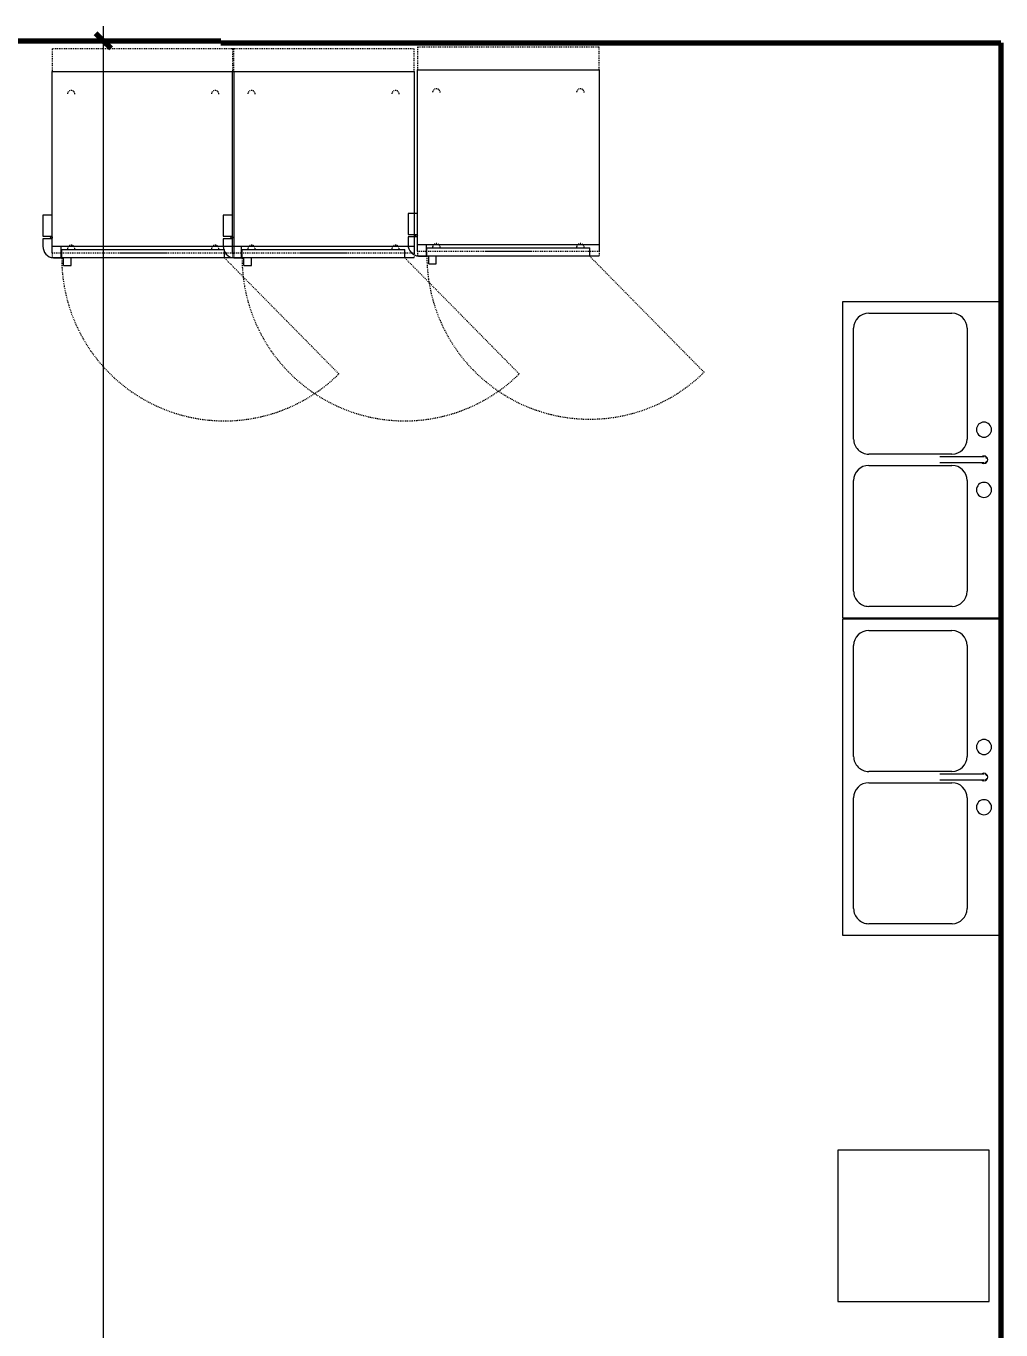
# Model space of a CAD drawing. Header units: millimetres. Extents: x -43239 to -23104, y -13901 to 9341.
# Drawn here: x -31927 to -28638, y -697 to 3700 of the extents above; entities that cross this region are included whole.
import ezdxf

# ---------------------------------------------------------------- set-up
doc = ezdxf.new("R2010")
doc.units = ezdxf.units.MM
doc.linetypes.add('Dash', pattern=[6, 3, -3])
for name, color, linetype, lineweight in [('A-ANNO-DIMS', 211, 'Continuous', 9), ('A-ANNO-DIMS-50', 211, 'Continuous', 9), ('A-WALL', 113, 'Continuous', 18), ('L-SITE', 91, 'Continuous', 9), ('P-SANR-FIXT', 6, 'Continuous', 9), ('Q-SPCQ', 91, 'Continuous', 9)]:
    doc.layers.add(name, color=color, linetype=linetype, lineweight=lineweight)
doc.styles.add('Trebuchet MS', font='trebuc.ttf', dxfattribs={"width": 0.8, "height": 112.5})
doc.dimstyles.new('Linear_-_2_25mm_Trebuchet_MS', dxfattribs={"dimscale": 304.8, "dimtxt": 115.981977, "dimasz": 0.164042, "dimexe": 0.246063, "dimexo": 0.246063, "dimgap": 0.049213, "dimtad": 1, "dimdec": 0, "dimzin": 0, "dimdsep": 46, "dimtxsty": 'Trebuchet MS', "dimblk1": 'OBLIQUE', "dimblk2": 'OBLIQUE', "dimsah": 1, "dimcen": 0.09, "dimdle": 0.164042, "dimazin": 0, "dimtfac": 1, "dimtdec": 4, "dimtix": 1, "dimtmove": 0, "dimatfit": 3, "dimfxl": 1, "dimtvp": 1, "dimtolj": 1, "dimtzin": 0, "dimarcsym": 2})

# ---------------------------------------------------------------- blocks, each defined once
blk = doc.blocks.new('Trash Can - Trash Can-3056398-Comedor')
at = {"layer": 'L-SITE'}
for p, q in [((253.7, 254), (-256.3, 254)), ((-256.3, 254), (-256.3, -256.3)), ((253.7, -256.3), (253.7, 254)), ((-256.3, -256.3), (253.7, -256.3))]:
    blk.add_line(p, q, dxfattribs=at)
blk = doc.blocks.new('QF_Beverage-Air_MMR12HC-1-B-IQ - QF_Beverage-Air_MMR12HC-1-B-IQ-3140300-Comedor')
at = {"layer": 'Q-SPCQ', "linetype": 'Dash'}
for p, q in [((0, 76.2), (0, 0)), ((612.8, 76.2), (0, 76.2)), ((612.8, 0), (612.8, 76.2)), ((0, -611.2), (0, -628.6)), ((0, -611.2), (612.8, -611.2)), ((612.8, -611.2), (612.8, -628.6)), ((612.8, -628.6), (0, -628.6)), ((581, -628.6), (966.8, -1019.7))]:
    blk.add_line(p, q, dxfattribs=at)
at = {"layer": 'Q-SPCQ'}
for p, q in [((0, 0), (612.8, 0)), ((0, -611.2), (0, 0)), ((612.8, 0), (612.8, -611.2)), ((0, -484.2), (-31.8, -484.2)), ((-31.8, -484.2), (-31.8, -555.6)), ((-31.8, -555.6), (0, -555.6)), ((0, -563.6), (-31.8, -563.6)), ((-31.8, -563.6), (-31.8, -589)), ((0, -589), (612.8, -589)), ((30.2, -628.6), (30.2, -589)), ((31.8, -628.6), (31.8, -600.1)), ((31.8, -600.1), (581, -600.1)), ((230.2, -612.6), (230.2, -611)), ((230.2, -611), (382.6, -611)), ((382.6, -612.6), (230.2, -612.6)), ((382.6, -611), (382.6, -612.6)), ((581, -628.6), (581, -600.1)), ((612.8, -628.6), (0, -628.6)), ((3.7, -628.6), (30.2, -628.6)), ((581, -628.6), (31.8, -628.6)), ((38.1, -654.1), (38.1, -628.6)), ((38.1, -654.1), (63.5, -654.1)), ((63.5, -654.1), (63.5, -628.6))]:
    blk.add_line(p, q, dxfattribs=at)
blk.add_circle((-3.2, -559.6), 3.18, dxfattribs=at)
at = {"layer": 'Q-SPCQ', "linetype": 'Dash'}
for centre, radius, start, end in [((63.5, -76.2), 12.7, 360, 180), ((549.3, -76.2), 12.7, 0, 180), ((63.5, -598.5), 12.7, 360, 180), ((549.3, -598.5), 12.7, 360, 180), ((581, -628.6), 549.3, 180, 314.6128)]:
    blk.add_arc(centre, radius, start, end, dxfattribs=at)
at = {"layer": 'Q-SPCQ'}
blk.add_arc((8.2, -589), 39.9, 180, 263.5206, dxfattribs=at)
blk = doc.blocks.new('M_Sink - Kitchen - Double - 1065 mmx535 mm - Public-1412752-Comedor')
at = {"layer": 'P-SANR-FIXT'}
for p, q in [((-532.5, 0), (-532.5, -535)), ((532.5, -535), (532.5, 0)), ((-443.5, -114.4), (-69.9, -114.4)), ((-9.5, -120.7), (-9.5, -142.9)), ((9.5, -142.9), (9.5, -120.7)), ((69.9, -114.4), (443.6, -114.4)), ((-494.3, -446.1), (-494.3, -165.2)), ((-19.1, -165.2), (-19.1, -446.1)), ((19.1, -446.1), (19.1, -165.2)), ((494.3, -165.1), (494.3, -446.1)), ((-69.9, -496.9), (-443.5, -496.9)), ((443.5, -496.9), (69.9, -496.9)), ((-532.5, -535), (532.5, -535))]:
    blk.add_line(p, q, dxfattribs=at)
at = {"layer": 'P-SANR-FIXT', "flags": 128}
for points in [[(-9.5, -57.2), (-9.5, -57.2), (-9.5, -57.4), (-9.5, -57.6), (-9.5, -58), (-9.5, -58.4), (-9.5, -59), (-9.5, -59.6), (-9.5, -60.4), (-9.5, -61.2), (-9.5, -62.2), (-9.5, -63.2), (-9.5, -64.3), (-9.5, -65.6), (-9.5, -66.9), (-9.5, -68.2), (-9.5, -69.7), (-9.5, -71.3), (-9.5, -72.9), (-9.5, -74.6), (-9.5, -76.4), (-9.5, -78.3), (-9.5, -80.2), (-9.5, -82.2), (-9.5, -84.3), (-9.5, -86.4), (-9.5, -88.5), (-9.5, -90.7), (-9.5, -93), (-9.5, -95.3), (-9.5, -97.7), (-9.5, -100.1), (-9.5, -102.5), (-9.5, -104.9), (-9.5, -107.4), (-9.5, -109.9), (-9.5, -112.4), (-9.5, -114.9), (-9.5, -117.5), (-9.5, -120), (-9.5, -120.7)], [(9.5, -120.7), (9.5, -118.2), (9.5, -115.6), (9.5, -113.1), (9.5, -110.6), (9.5, -108.1), (9.5, -105.6), (9.5, -103.1), (9.5, -100.7), (9.5, -98.3), (9.5, -96), (9.5, -93.6), (9.5, -91.4), (9.5, -89.1), (9.5, -86.9), (9.5, -84.8), (9.5, -82.7), (9.5, -80.7), (9.5, -78.8), (9.5, -76.9), (9.5, -75.1), (9.5, -73.4), (9.5, -71.7), (9.5, -70.1), (9.5, -68.6), (9.5, -67.2), (9.5, -65.9), (9.5, -64.7), (9.5, -63.5), (9.5, -62.4), (9.5, -61.5), (9.5, -60.6), (9.5, -59.8), (9.5, -59.1), (9.5, -58.6), (9.5, -58.1), (9.5, -57.7), (9.5, -57.4), (9.5, -57.2), (9.5, -57.2), (9.5, -57.2)], [(-9.5, -142.9), (-9.5, -145.5), (-9.5, -148), (-9.5, -150.5), (-9.5, -153), (-9.5, -155.5), (-9.5, -158), (-9.5, -160.5), (-9.5, -162.9), (-9.5, -165.3), (-9.5, -167.6), (-9.5, -170), (-9.5, -172.2), (-9.5, -174.5), (-9.5, -176.6), (-9.5, -178.8), (-9.5, -180.8), (-9.5, -182.8), (-9.5, -184.8), (-9.5, -186.6), (-9.5, -188.4), (-9.5, -190.2), (-9.5, -191.8), (-9.5, -193.4), (-9.5, -194.9), (-9.5, -196.3), (-9.5, -197.6), (-9.5, -198.9), (-9.5, -200), (-9.5, -201.1), (-9.5, -202.1), (-9.5, -202.9), (-9.5, -203.7), (-9.5, -204.4), (-9.5, -205), (-9.5, -205.5), (-9.5, -205.8), (-9.5, -206.1), (-9.5, -206.3), (-9.5, -206.4), (-9.5, -206.4)], [(9.5, -206.4), (9.5, -206.3), (9.5, -206.2), (9.5, -205.9), (9.5, -205.6), (9.5, -205.1), (9.5, -204.6), (9.5, -203.9), (9.5, -203.2), (9.5, -202.3), (9.5, -201.4), (9.5, -200.3), (9.5, -199.2), (9.5, -198), (9.5, -196.7), (9.5, -195.3), (9.5, -193.8), (9.5, -192.3), (9.5, -190.6), (9.5, -188.9), (9.5, -187.1), (9.5, -185.3), (9.5, -183.4), (9.5, -181.4), (9.5, -179.3), (9.5, -177.2), (9.5, -175), (9.5, -172.8), (9.5, -170.6), (9.5, -168.3), (9.5, -165.9), (9.5, -163.5), (9.5, -161.1), (9.5, -158.7), (9.5, -156.2), (9.5, -153.7), (9.5, -151.2), (9.5, -148.7), (9.5, -146.1), (9.5, -143.6), (9.5, -142.9)]]:
    blk.add_lwpolyline(points, dxfattribs=at)
at = {"layer": 'P-SANR-FIXT'}
for centre, radius, start, end in [((-101.6, -57.2), 25.4, 360, 180), ((101.6, -57.2), 25.4, 360, 180), ((-101.6, -57.2), 25.4, 180, 360), ((0, -57.2), 12.7, 360, 180), ((0, -57.2), 12.7, 180, 220.8273), ((0, -57.2), 9.52, 176.0729, 180), ((0, -57.2), 9.52, 150, 156.9442), ((0, -57.2), 9.52, 120, 127.1965), ((0, -57.2), 9.52, 52.8035, 60), ((0, -57.2), 9.52, 23.0558, 30), ((0, -57.2), 12.7, 318.6406, 0), ((101.6, -57.2), 25.4, 180, 0), ((-443.5, -165.2), 50.8, 90, 180), ((-69.9, -165.2), 50.8, 0, 90), ((69.9, -165.2), 50.8, 90, 180), ((443.6, -165.1), 50.7, 0, 90), ((-443.5, -446.1), 50.8, 180, 270), ((-69.9, -446.1), 50.8, 270, 0), ((69.9, -446.1), 50.8, 180, 270), ((443.5, -446.1), 50.8, 270, 0)]:
    blk.add_arc(centre, radius, start, end, dxfattribs=at)
blk = doc.blocks.new('DIMBLOCK7-Comedor')
at = {"layer": 'A-ANNO-DIMS-50'}
for p, q in [((-31666.3, 3699.8), (-31666.3, -11336)), ((-31666.3, 3649.8), (-31705.9, 3649.8)), ((-31666.3, 3649.8), (-31591.3, 3649.8)), ((-31666.3, -11286), (-31705.9, -11286)), ((-31666.3, -11286), (-31591.3, -11286))]:
    blk.add_line(p, q, dxfattribs=at)
at = {"layer": 'A-ANNO-DIMS-50', "lineweight": 70}
for p, q in [((-31666.3, 3649.8), (-31691.3, 3674.8)), ((-31666.3, 3649.8), (-31641.3, 3624.8)), ((-31666.3, -11286), (-31691.3, -11261)), ((-31666.3, -11286), (-31641.3, -11311))]:
    blk.add_line(p, q, dxfattribs=at)
at = {"layer": 'A-ANNO-DIMS-50', "color": 0, "insert": (-31825.3, -3965.5), "char_height": 112.5, "width": 353.843, "attachment_point": 1, "rotation": 90, "line_spacing_factor": 1.048425, "style": 'Trebuchet MS'}
blk.add_mtext('14936', dxfattribs=at)
blk = doc.blocks.new('_Oblique')
at = {"color": 0, "linetype": 'ByBlock', "lineweight": -2}
blk.add_line((-0.5, -0.5), (0.5, 0.5), dxfattribs=at)

msp = doc.modelspace()

# ---------------------------------------------------------------- linework, layer by layer
at = {"layer": 'A-WALL', "lineweight": 70}
for p, q in [((-33477.6, 3649.8), (-31270, 3649.8)), ((-31270, 3649.8), (-31270, 3643.3)), ((-31270, 3643.3), (-28638.1, 3643.3)), ((-28638.1, 3643.3), (-28638.1, -5393.7))]:
    msp.add_line(p, q, dxfattribs=at)

# ---------------------------------------------------------------- block references
at = {"layer": 'L-SITE', "rotation": 269.9999999999998}
msp.add_blockref('Trash Can - Trash Can-3056398-Comedor', (-28932.3, -346.9), dxfattribs=at)
at = {"layer": 'P-SANR-FIXT', "rotation": 269.9999999999999}
for p in [(-28638.1, 2237.4), (-28638.1, 1167.4)]:
    msp.add_blockref('M_Sink - Kitchen - Double - 1065 mmx535 mm - Public-1412752-Comedor', p, dxfattribs=at)
at = {"layer": 'Q-SPCQ'}
for p in [(-31838.4, 3546.5), (-31230, 3546.5), (-30606.4, 3552.2)]:
    msp.add_blockref('QF_Beverage-Air_MMR12HC-1-B-IQ - QF_Beverage-Air_MMR12HC-1-B-IQ-3140300-Comedor', p, dxfattribs=at)

# ---------------------------------------------------------------- dimensions: what is measured, and where the dimension line sits
at = {"layer": 'A-ANNO-DIMS'}
dim = msp.add_linear_dim(base=(-31666.3, -11286), p1=(-31630.9, 3649.8), p2=(-31630.9, -11286), angle=90, dimstyle='Linear_-_2_25mm_Trebuchet_MS', override={"dimpost": '<>', "dimfxl": 14935.735603}, dxfattribs=at)
dim.commit()
dim.dimension.update_dxf_attribs({"geometry": 'DIMBLOCK7-Comedor', "text_midpoint": (-31738.7, -3818.1)})

doc.saveas('drawing.dxf')
